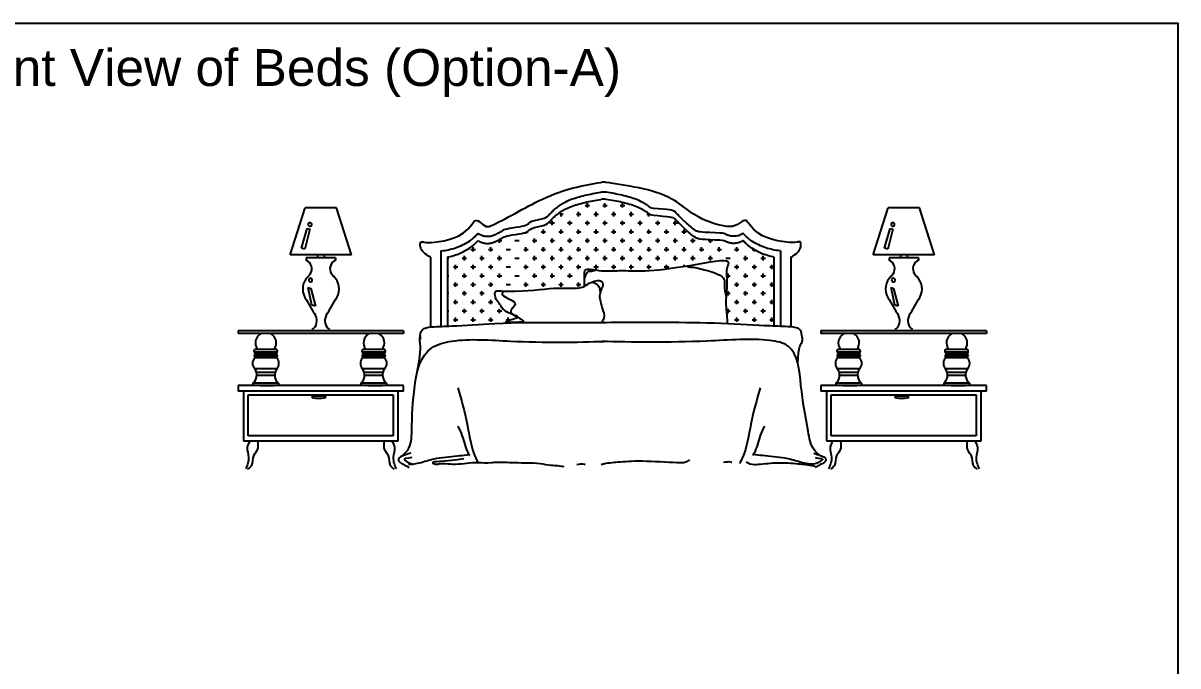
# Model space of a CAD drawing. Header units: metres. Extents: x -92766 to 98207, y -36056 to 71601.
# Drawn here: x -10140 to -6604, y 32891 to 34858 of the extents above; entities that cross this region are included whole.
import ezdxf

# ---------------------------------------------------------------- set-up
doc = ezdxf.new("R2010")
doc.units = ezdxf.units.M
doc.header["$MEASUREMENT"] = 0
for name, color, linetype in [('DIM-ASAAS-0025-SHHN-BLOCKS', 92, 'Continuous'), ('H 5 SAAS-0025-SHHN-BLOCKS', 232, 'Continuous'), ('TEXT-SAAS-0025-SHHN-BLOCKS', 7, 'Continuous')]:
    doc.layers.add(name, color=color, linetype=linetype)
doc.layers.add('WINDOWS (FERESTRE)', color=4, linetype='Continuous', lineweight=15)
doc.styles.get("Standard").update_dxf_attribs({"font": 'arial.ttf'})

# ---------------------------------------------------------------- blocks, each defined once
blk = doc.blocks.new('A$C3F6F0378')
for p, q in [((1262.2, 944.7), (1262.2, 960.5)), ((1325.7, 944.7), (1325.7, 960.5)), ((1389.2, 944.7), (1389.2, 959.9)), ((188.6, 774.2), (242.7, 943.6)), ((356.2, 943.6), (242.7, 943.6)), ((410.4, 774.2), (356.2, 943.6)), ((1162.7, 920.9), (1174.9, 920.9)), ((1166.9, 912.9), (1166.9, 924)), ((1198.7, 944.7), (1198.7, 946.2)), ((1222.5, 920.9), (1238.4, 920.9)), ((1230.4, 912.9), (1230.4, 928.8)), ((1254.2, 952.6), (1270.1, 952.6)), ((1286, 920.9), (1301.9, 920.9)), ((1293.9, 912.9), (1293.9, 928.8)), ((1317.7, 952.6), (1333.6, 952.6)), ((1349.5, 920.9), (1365.4, 920.9)), ((1357.4, 912.9), (1357.4, 928.8)), ((1381.2, 952.6), (1397.1, 952.6)), ((1413, 920.9), (1428.9, 920.9)), ((1420.9, 912.9), (1420.9, 928.8)), ((1476.5, 920.9), (1485.8, 920.9)), ((1484.4, 912.9), (1484.4, 921.6)), ((2294.6, 774.2), (2348.7, 943.6)), ((2462.2, 943.6), (2348.7, 943.6)), ((2516.4, 774.2), (2462.2, 943.6)), ((1127.2, 889.1), (1143.1, 889.1)), ((1135.2, 881.2), (1135.2, 897)), ((1190.7, 889.1), (1206.6, 889.1)), ((1198.7, 881.2), (1198.7, 897)), ((1254.2, 889.1), (1270.1, 889.1)), ((1262.2, 881.2), (1262.2, 897)), ((1317.7, 889.1), (1333.6, 889.1)), ((1325.7, 881.2), (1325.7, 897)), ((1381.2, 889.1), (1397.1, 889.1)), ((1389.2, 881.2), (1389.2, 897)), ((1444.7, 889.1), (1460.6, 889.1)), ((1452.7, 881.2), (1452.7, 897)), ((1508.2, 889.1), (1524.1, 889.1)), ((1516.2, 881.2), (1516.2, 897)), ((1571.7, 889.1), (1587.6, 889.1)), ((1579.7, 881.2), (1579.7, 897)), ((229, 797.8), (250.3, 869.3)), ((259.4, 866.2), (241.2, 794.8)), ((250.3, 869.3), (259.4, 866.2)), ((1039.9, 849.4), (1039.9, 855.2)), ((1044.6, 857.4), (1047.9, 857.4)), ((1095.5, 857.4), (1111.4, 857.4)), ((1103.4, 849.4), (1103.4, 865.3)), ((1159, 857.4), (1174.9, 857.4)), ((1166.9, 849.4), (1166.9, 865.3)), ((1222.5, 857.4), (1238.4, 857.4)), ((1230.4, 849.4), (1230.4, 865.3)), ((1286, 857.4), (1301.9, 857.4)), ((1293.9, 849.4), (1293.9, 865.3)), ((1349.5, 857.4), (1365.4, 857.4)), ((1357.4, 849.4), (1357.4, 865.3)), ((1413, 857.4), (1428.9, 857.4)), ((1420.9, 849.4), (1420.9, 865.3)), ((1476.5, 857.4), (1492.4, 857.4)), ((1484.4, 849.4), (1484.4, 865.3)), ((1540, 857.4), (1555.9, 857.4)), ((1547.9, 849.4), (1547.9, 865.3)), ((1603.5, 857.4), (1619.4, 857.4)), ((1611.4, 849.4), (1611.4, 865.3)), ((2335.1, 797.8), (2356.3, 869.3)), ((2365.5, 866.2), (2347.3, 794.8)), ((2356.3, 869.3), (2365.5, 866.2)), ((241.2, 794.8), (229, 797.8)), ((841.5, 793.9), (857.4, 793.9)), ((849.4, 785.9), (849.4, 801.8)), ((881.2, 817.7), (881.2, 818.8)), ((905, 793.9), (920.9, 793.9)), ((912.9, 785.9), (912.9, 801.8)), ((937.5, 825.6), (952.6, 825.6)), ((944.7, 817.7), (944.7, 829.4)), ((968.5, 793.9), (984.4, 793.9)), ((1000.2, 825.6), (1016.1, 825.6)), ((1032, 793.9), (1047.9, 793.9)), ((1039.9, 785.9), (1039.9, 801.8)), ((1063.7, 825.6), (1079.6, 825.6)), ((1071.7, 817.7), (1071.7, 833.5)), ((1095.5, 793.9), (1111.4, 793.9)), ((1103.4, 785.9), (1103.4, 801.8)), ((1127.2, 825.6), (1143.1, 825.6)), ((1135.2, 817.7), (1135.2, 833.5)), ((1159, 793.9), (1174.9, 793.9)), ((1166.9, 785.9), (1166.9, 801.8)), ((1190.7, 825.6), (1206.6, 825.6)), ((1198.7, 817.7), (1198.7, 833.5)), ((1222.5, 793.9), (1238.4, 793.9)), ((1230.4, 785.9), (1230.4, 801.8)), ((1254.2, 825.6), (1270.1, 825.6)), ((1262.2, 817.7), (1262.2, 833.5)), ((1286, 793.9), (1301.9, 793.9)), ((1293.9, 785.9), (1293.9, 801.8)), ((1317.7, 825.6), (1333.6, 825.6)), ((1325.7, 817.7), (1325.7, 833.5)), ((1349.5, 793.9), (1365.4, 793.9)), ((1357.4, 785.9), (1357.4, 801.8)), ((1381.2, 825.6), (1397.1, 825.6)), ((1389.2, 817.7), (1389.2, 833.5)), ((1413, 793.9), (1428.9, 793.9)), ((1420.9, 785.9), (1420.9, 801.8)), ((1444.7, 825.6), (1460.6, 825.6)), ((1452.7, 817.7), (1452.7, 833.5)), ((1476.5, 793.9), (1492.4, 793.9)), ((1484.4, 785.9), (1484.4, 801.8)), ((1508.2, 825.6), (1524.1, 825.6)), ((1516.2, 817.7), (1516.2, 833.5)), ((1540, 793.9), (1555.9, 793.9)), ((1547.9, 785.9), (1547.9, 801.8)), ((1571.7, 825.6), (1587.6, 825.6)), ((1579.7, 817.7), (1579.7, 833.5)), ((1603.5, 793.9), (1619.4, 793.9)), ((1611.4, 785.9), (1611.4, 801.8)), ((1635.2, 825.6), (1651.1, 825.6)), ((1643.2, 817.7), (1643.2, 833.5)), ((1667, 793.9), (1682.9, 793.9)), ((1674.9, 785.9), (1674.9, 801.8)), ((1698.7, 825.6), (1714.6, 825.6)), ((1706.7, 817.7), (1706.7, 828.2)), ((1730.5, 793.9), (1746.4, 793.9)), ((1738.4, 785.9), (1738.4, 801.8)), ((1770.2, 818.9), (1770.2, 818.9)), ((1794, 793.9), (1809.9, 793.9)), ((1801.9, 785.9), (1801.9, 801.8)), ((1857.5, 793.9), (1863, 793.9)), ((2347.3, 794.8), (2335.1, 797.8)), ((410.4, 774.2), (188.6, 774.2)), ((246.2, 763), (246.2, 755.2)), ((246.2, 763), (246.2, 755.2)), ((352.5, 763), (246.2, 763)), ((287.7, 774.2), (287.7, 763)), ((311, 763), (287.7, 763)), ((311, 774.2), (311, 763)), ((352.5, 763), (352.5, 755.2)), ((352.5, 763), (352.5, 755.2)), ((757.1, 762.1), (762.1, 762.1)), ((809.7, 762.1), (825.6, 762.1)), ((817.7, 754.2), (817.7, 770)), ((873.2, 762.1), (889.1, 762.1)), ((881.2, 754.2), (881.2, 770)), ((936.7, 762.1), (952.6, 762.1)), ((944.7, 754.2), (944.7, 770)), ((1000.2, 762.1), (1016.1, 762.1)), ((1063.7, 762.1), (1079.6, 762.1)), ((1071.7, 754.2), (1071.7, 770)), ((1127.2, 762.1), (1143.1, 762.1)), ((1135.2, 754.2), (1135.2, 770)), ((1190.7, 762.1), (1206.6, 762.1)), ((1198.7, 754.2), (1198.7, 770)), ((1254.2, 762.1), (1270.1, 762.1)), ((1262.2, 754.2), (1262.2, 770)), ((1317.7, 762.1), (1333.6, 762.1)), ((1325.7, 754.2), (1325.7, 770)), ((1381.2, 762.1), (1397.1, 762.1)), ((1389.2, 754.2), (1389.2, 770)), ((1444.7, 762.1), (1460.6, 762.1)), ((1452.7, 754.2), (1452.7, 770)), ((1508.2, 762.1), (1524.1, 762.1)), ((1516.2, 754.2), (1516.2, 770)), ((1571.7, 762.1), (1587.6, 762.1)), ((1579.7, 754.2), (1579.7, 770)), ((1635.2, 762.1), (1651.1, 762.1)), ((1643.2, 754.2), (1643.2, 770)), ((1698.7, 762.1), (1714.6, 762.1)), ((1706.7, 754.2), (1706.7, 770)), ((1762.2, 762.1), (1778.1, 762.1)), ((1825.7, 762.1), (1841.6, 762.1)), ((1833.7, 754.2), (1833.7, 770)), ((1865.4, 785.9), (1865.4, 792.4)), ((1889.2, 762.1), (1905.1, 762.1)), ((1897.2, 754.2), (1897.2, 770)), ((2516.4, 774.2), (2294.6, 774.2)), ((2352.3, 763), (2352.3, 755.2)), ((2352.3, 763), (2352.3, 755.2)), ((2458.6, 763), (2352.3, 763)), ((2393.8, 774.2), (2393.8, 763)), ((2417.1, 763), (2393.8, 763)), ((2417.1, 774.2), (2417.1, 763)), ((2458.6, 763), (2458.6, 755.2)), ((2458.6, 763), (2458.6, 755.2)), ((778, 730.4), (793.9, 730.4)), ((785.9, 722.4), (785.9, 738.3)), ((841.5, 730.4), (857.4, 730.4)), ((849.4, 722.4), (849.4, 738.3)), ((905, 730.4), (920.9, 730.4)), ((912.9, 722.4), (912.9, 738.3)), ((968.5, 730.4), (984.4, 730.4)), ((1032, 730.4), (1047.9, 730.4)), ((1039.9, 722.4), (1039.9, 738.3)), ((1095.5, 730.4), (1111.4, 730.4)), ((1103.4, 722.4), (1103.4, 738.3)), ((1159, 730.4), (1174.9, 730.4)), ((1166.9, 722.4), (1166.9, 738.3)), ((1222.5, 730.4), (1238.4, 730.4)), ((1230.4, 722.4), (1230.4, 738.3)), ((1286, 730.4), (1301.9, 730.4)), ((1293.9, 722.4), (1293.9, 738.3)), ((1349.5, 730.4), (1365.4, 730.4)), ((1357.4, 722.4), (1357.4, 738.3)), ((1413, 730.4), (1428.9, 730.4)), ((1420.9, 722.4), (1420.9, 738.3)), ((1476.5, 730.4), (1492.4, 730.4)), ((1484.4, 722.4), (1484.4, 738.3)), ((1540, 730.4), (1555.9, 730.4)), ((1547.9, 723.4), (1547.9, 738.3)), ((1611.4, 732.6), (1611.4, 738.3)), ((1794, 730.4), (1809.9, 730.4)), ((1801.9, 722.4), (1801.9, 738.3)), ((1857.5, 730.4), (1873.4, 730.4)), ((1865.4, 722.4), (1865.4, 738.3)), ((1921, 730.4), (1935.3, 730.4)), ((1928.9, 722.4), (1928.9, 738.3)), ((757.1, 698.6), (762.1, 698.6)), ((785.9, 658.9), (785.9, 674.8)), ((809.7, 698.6), (825.6, 698.6)), ((817.7, 690.7), (817.7, 706.5)), ((849.4, 658.9), (849.4, 674.8)), ((873.2, 698.6), (889.1, 698.6)), ((881.2, 690.7), (881.2, 706.5)), ((912.9, 658.9), (912.9, 674.8)), ((936.7, 698.6), (952.6, 698.6)), ((944.7, 690.7), (944.7, 706.5)), ((1000.2, 698.6), (1016.1, 698.6)), ((1039.9, 658.9), (1039.9, 674.8)), ((1063.7, 698.6), (1079.6, 698.6)), ((1071.7, 690.7), (1071.7, 706.5)), ((1103.4, 658.9), (1103.4, 674.8)), ((1127.2, 698.6), (1143.1, 698.6)), ((1135.2, 690.7), (1135.2, 706.5)), ((1166.9, 658.9), (1166.9, 674.8)), ((1190.7, 698.6), (1206.6, 698.6)), ((1198.7, 690.7), (1198.7, 706.5)), ((1230.4, 658.9), (1230.4, 674.8)), ((1765.2, 698.6), (1778.1, 698.6)), ((1770.2, 690.7), (1770.2, 706.5)), ((1801.9, 658.9), (1801.9, 674.8)), ((1825.7, 698.6), (1841.6, 698.6)), ((1833.7, 690.7), (1833.7, 706.5)), ((1865.4, 658.9), (1865.4, 674.8)), ((1889.2, 698.6), (1905.1, 698.6)), ((1897.2, 690.7), (1897.2, 706.5)), ((1928.9, 658.9), (1928.9, 674.8)), ((253.5, 655.6), (262.6, 652.5)), ((267.2, 592.3), (253.5, 655.6)), ((262.6, 652.5), (279.4, 589.2)), ((757.1, 635.1), (762.1, 635.1)), ((778, 666.9), (793.9, 666.9)), ((809.7, 635.1), (825.6, 635.1)), ((817.7, 627.2), (817.7, 643)), ((841.5, 666.9), (857.4, 666.9)), ((873.2, 635.1), (889.1, 635.1)), ((881.2, 627.2), (881.2, 643)), ((905, 666.9), (920.9, 666.9)), ((968.5, 666.9), (984.4, 666.9)), ((1032, 666.9), (1047.9, 666.9)), ((1095.5, 666.9), (1111.4, 666.9)), ((1159, 666.9), (1174.9, 666.9)), ((1222.5, 666.9), (1238.4, 666.9)), ((1764.2, 635.1), (1778.1, 635.1)), ((1770.2, 627.2), (1770.2, 643)), ((1794, 666.9), (1809.9, 666.9)), ((1825.7, 635.1), (1841.6, 635.1)), ((1833.7, 627.2), (1833.7, 643)), ((1857.5, 666.9), (1873.4, 666.9)), ((1889.2, 635.1), (1905.1, 635.1)), ((1897.2, 627.2), (1897.2, 643)), ((1921, 666.9), (1935.3, 666.9)), ((2359.5, 655.6), (2368.6, 652.5)), ((2373.2, 592.3), (2359.5, 655.6)), ((2368.6, 652.5), (2385.4, 589.2)), ((279.4, 589.2), (267.2, 592.3)), ((778, 603.4), (793.9, 603.4)), ((785.9, 595.4), (785.9, 611.3)), ((841.5, 603.4), (857.4, 603.4)), ((849.4, 595.4), (849.4, 611.3)), ((905, 603.4), (920.9, 603.4)), ((912.9, 595.4), (912.9, 611.3)), ((1794, 603.4), (1809.9, 603.4)), ((1801.9, 595.4), (1801.9, 611.3)), ((1857.5, 603.4), (1873.4, 603.4)), ((1865.4, 595.4), (1865.4, 611.3)), ((1921, 603.4), (1935.3, 603.4)), ((1928.9, 595.4), (1928.9, 611.3)), ((2385.4, 589.2), (2373.2, 592.3)), ((757.1, 571.6), (762.1, 571.6)), ((785.9, 531.9), (785.9, 547.8)), ((809.7, 571.6), (825.6, 571.6)), ((817.7, 563.7), (817.7, 579.5)), ((849.4, 531.9), (849.4, 547.8)), ((873.2, 571.6), (889.1, 571.6)), ((881.2, 563.7), (881.2, 579.5)), ((912.9, 531.9), (912.9, 547.8)), ((936.7, 571.6), (952.6, 571.6)), ((944.7, 563.7), (944.7, 579.5)), ((976.4, 536.8), (976.4, 547.8)), ((1764.5, 571.6), (1778.1, 571.6)), ((1770.2, 563.7), (1770.2, 579.5)), ((1801.9, 531.9), (1801.9, 547.8)), ((1825.7, 571.6), (1841.6, 571.6)), ((1833.7, 563.7), (1833.7, 579.5)), ((1865.4, 531.9), (1865.4, 547.8)), ((1889.2, 571.6), (1905.1, 571.6)), ((1897.2, 563.7), (1897.2, 579.5)), ((1928.9, 531.9), (1928.9, 547.8)), ((778, 539.9), (793.9, 539.9)), ((841.5, 539.9), (857.4, 539.9)), ((905, 539.9), (920.9, 539.9)), ((968.5, 539.9), (984.4, 539.9)), ((1794, 539.9), (1809.9, 539.9)), ((1857.5, 539.9), (1873.4, 539.9)), ((1921, 539.9), (1935.3, 539.9)), ((598.4, 500), (0, 500)), ((0, 499.7), (0, 489.7)), ((598.4, 490), (0, 490)), ((598.4, 499.7), (598.4, 489.7)), ((658.9, 468.4), (658.9, 484.3)), ((2704.5, 500), (2106.1, 500)), ((2106.1, 499.7), (2106.1, 489.7)), ((2704.5, 490), (2106.1, 490)), ((2704.5, 499.7), (2704.5, 489.7)), ((140, 432.2), (60, 432.2)), ((140, 432.2), (60, 432.2)), ((140, 422.2), (60, 422.2)), ((529.9, 432.2), (449.9, 432.2)), ((529.9, 432.2), (449.9, 432.2)), ((529.9, 422.2), (449.9, 422.2)), ((2246.1, 432.2), (2166.1, 432.2)), ((2246.1, 432.2), (2166.1, 432.2)), ((2246.1, 422.2), (2166.1, 422.2)), ((2635.9, 432.2), (2555.9, 432.2)), ((2635.9, 432.2), (2555.9, 432.2)), ((2635.9, 422.2), (2555.9, 422.2)), ((141.9, 409.3), (58.1, 409.3)), ((140, 402.2), (60, 402.2)), ((138.2, 415.4), (61.8, 415.4)), ((531.8, 409.3), (447.9, 409.3)), ((529.9, 402.2), (449.9, 402.2)), ((528.1, 415.4), (451.7, 415.4)), ((2248, 409.3), (2164.1, 409.3)), ((2246.1, 402.2), (2166.1, 402.2)), ((2244.2, 415.4), (2167.9, 415.4)), ((2637.9, 409.3), (2554, 409.3)), ((2635.9, 402.2), (2555.9, 402.2)), ((2634.1, 415.4), (2557.7, 415.4)), ((140, 362.2), (60, 362.2)), ((133.7, 349.2), (66.3, 349.2)), ((132.4, 338.7), (67.5, 338.7)), ((529.9, 362.2), (449.9, 362.2)), ((523.5, 349.2), (456.2, 349.2)), ((522.3, 338.7), (457.4, 338.7)), ((2246.1, 362.2), (2166.1, 362.2)), ((2239.7, 349.2), (2172.4, 349.2)), ((2238.5, 338.7), (2173.6, 338.7)), ((2635.9, 362.2), (2555.9, 362.2)), ((2629.6, 349.2), (2562.2, 349.2)), ((2628.4, 338.7), (2563.5, 338.7)), ((0, 302.2), (0, 282.2)), ((598.4, 302.2), (0, 302.2)), ((53.7, 311), (53.7, 302.2)), ((146.3, 310.3), (53.7, 310.3)), ((80, 302.2), (120, 302.2)), ((80, 302.2), (130, 302.2)), ((146.3, 311), (146.3, 302.2)), ((443.6, 311), (443.6, 302.2)), ((536.1, 310.3), (443.6, 310.3)), ((469.9, 302.2), (509.9, 302.2)), ((469.9, 302.2), (519.9, 302.2)), ((536.1, 311), (536.1, 302.2)), ((598.4, 282.2), (598.4, 302.2)), ((2106.1, 302.2), (2106.1, 282.2)), ((2704.5, 302.2), (2106.1, 302.2)), ((2159.8, 311), (2159.8, 302.2)), ((2252.3, 310.3), (2159.8, 310.3)), ((2186.1, 302.2), (2226.1, 302.2)), ((2186.1, 302.2), (2236.1, 302.2)), ((2252.3, 311), (2252.3, 302.2)), ((2549.7, 311), (2549.7, 302.2)), ((2642.2, 310.3), (2549.7, 310.3)), ((2575.9, 302.2), (2615.9, 302.2)), ((2575.9, 302.2), (2625.9, 302.2)), ((2642.2, 311), (2642.2, 302.2)), ((2704.5, 282.2), (2704.5, 302.2)), ((598.4, 282.2), (0, 282.2)), ((20, 282.2), (20, 102.2)), ((37.2, 268.9), (560.2, 268.9)), ((37.2, 120.8), (37.2, 268.9)), ((560.2, 268.9), (560.2, 120.8)), ((578.4, 102.2), (578.4, 282.2)), ((2704.5, 282.2), (2106.1, 282.2)), ((2126.1, 282.2), (2126.1, 102.2)), ((2143.3, 268.9), (2666.3, 268.9)), ((2143.3, 120.8), (2143.3, 268.9)), ((2666.3, 268.9), (2666.3, 120.8)), ((2684.5, 102.2), (2684.5, 282.2)), ((20, 102.2), (578.4, 102.2)), ((560.2, 120.8), (37.2, 120.8)), ((2126.1, 102.2), (2684.5, 102.2)), ((2666.3, 120.8), (2143.3, 120.8))]:
    blk.add_line(p, q)
at = {"ltscale": 20}
for p, q in [((695.7, 766.2), (695.7, 513.2)), ((732.5, 788.3), (732.5, 515.5)), ((757.1, 766), (757.1, 516.6)), ((1935.3, 766), (1935.3, 516.7)), ((1959.8, 788.3), (1959.8, 515.7)), ((1996.6, 766.2), (1996.6, 513.5))]:
    blk.add_line(p, q, dxfattribs=at)
for centre in [(1320.3, 981.3), (1320.4, 945.7), (1320.4, 919.9)]:
    blk.add_arc(centre, 55.2, 80.5605, 99.4395, dxfattribs=at)
for centre, radius, start, end in [((259.7, 883.6), 6.48, 168.6084, 233.2112), ((259.7, 883.6), 6.49, 104.0344, 168.6084), ((259.6, 883.5), 6.42, 233.2112, 255.9722), ((260, 883.6), 6.51, 78.6968, 107.1924), ((259.7, 883.8), 6.69, 255.9722, 278.2688), ((259.7, 883.9), 6.81, 278.2688, 342.9026), ((260, 883.7), 6.5, 50.1648, 78.6968), ((260.1, 883.8), 6.35, 342.9026, 50.1648), ((2365.7, 883.6), 6.48, 168.6084, 233.2112), ((2365.7, 883.6), 6.49, 104.0344, 168.6084), ((2365.7, 883.5), 6.42, 233.2112, 255.9722), ((2366.1, 883.6), 6.51, 78.6968, 107.1924), ((2365.7, 883.8), 6.69, 255.9722, 278.2688), ((2365.7, 883.9), 6.81, 278.2688, 342.9026), ((2366.1, 883.7), 6.5, 50.1648, 78.6968), ((2366.2, 883.8), 6.35, 342.9026, 50.1648), ((232.6, 724.1), 33.9, 326.6744, 66.3416), ((366.1, 724.1), 33.9, 113.6584, 213.3256), ((2338.7, 724.1), 33.9, 326.6744, 66.3416), ((2472.2, 724.1), 33.9, 113.6584, 213.3256), ((295.2, 651.2), 61.5, 132.0366, 209.8723), ((231, 722.3), 34.4, 312.0366, 330.6067), ((261.7, 682.8), 6.48, 168.6084, 233.2112), ((261.7, 682.8), 6.49, 104.0344, 168.6084), ((261.6, 682.8), 6.42, 233.2112, 255.9722), ((262, 682.9), 6.51, 78.6968, 107.1924), ((261.7, 683), 6.69, 255.9722, 278.2688), ((261.7, 683.1), 6.81, 278.2688, 342.9026), ((262, 682.9), 6.5, 50.1648, 78.6968), ((262.1, 683), 6.35, 342.9026, 50.1648), ((367.7, 722.3), 34.4, 209.3933, 227.9634), ((303.6, 651.2), 61.5, 330.1277, 47.9634), ((2401.2, 651.2), 61.5, 132.0366, 209.8723), ((2337, 722.3), 34.4, 312.0366, 330.6067), ((2367.7, 682.8), 6.48, 168.6084, 233.2112), ((2367.7, 682.8), 6.49, 104.0344, 168.6084), ((2367.7, 682.8), 6.42, 233.2112, 255.9722), ((2367.8, 683), 6.69, 255.9722, 278.2688), ((2368.1, 682.9), 6.51, 78.6968, 107.1924), ((2367.8, 683.1), 6.81, 278.2688, 342.9026), ((2368.1, 682.9), 6.5, 50.1648, 78.6968), ((2368.2, 683), 6.35, 342.9026, 50.1648), ((2473.8, 722.3), 34.4, 209.3933, 227.9634), ((2409.6, 651.2), 61.5, 330.1277, 47.9634), ((9112.8, 5715.8), 10230.1, 209.87228, 210.29853), ((-8514, 5715.8), 10230.1, 329.70147, 330.12772), ((11218.8, 5715.8), 10230.1, 209.87228, 210.29853), ((-6408, 5715.8), 10230.1, 329.70147, 330.12772), ((247.8, 535.9), 37.3, 302.5427, 30.2985), ((350.9, 535.9), 37.3, 149.7015, 237.4573), ((2353.9, 535.9), 37.3, 302.5427, 30.2985), ((2457, 535.9), 37.3, 149.7015, 237.4573), ((100.5, 456.1), 37.8, 115.9414, 219.2084), ((100.5, 456.1), 37.8, 320.7916, 64.0586), ((490.9, 456.1), 37.8, 115.9414, 219.2084), ((490.9, 456.1), 37.8, 320.7916, 64.0586), ((2206.6, 456.1), 37.8, 115.9414, 219.2084), ((2206.6, 456.1), 37.8, 320.7916, 64.0586), ((2597, 456.1), 37.8, 115.9414, 219.2084), ((2597, 456.1), 37.8, 320.7916, 64.0586), ((63.7, 427.2), 6.24, 126.78, 233.22), ((136.2, 427.2), 6.24, 306.78, 53.22), ((453.6, 427.2), 6.24, 126.78, 233.22), ((526.1, 427.2), 6.24, 306.78, 53.22), ((2169.8, 427.2), 6.24, 126.78, 233.22), ((2242.3, 427.2), 6.24, 306.78, 53.22), ((2559.7, 427.2), 6.24, 126.78, 233.22), ((2632.2, 427.2), 6.24, 306.78, 53.22), ((82, 382.2), 29.7, 137.7452, 222.2548), ((118, 382.2), 29.7, 317.7452, 42.2548), ((471.9, 382.2), 29.7, 137.7452, 222.2548), ((507.8, 382.2), 29.7, 317.7452, 42.2548), ((2188.1, 382.2), 29.7, 137.7452, 222.2548), ((2224, 382.2), 29.7, 317.7452, 42.2548), ((2577.9, 382.2), 29.7, 137.7452, 222.2548), ((2613.9, 382.2), 29.7, 317.7452, 42.2548), ((30.6, 339.8), 37, 308.7547, 37.2668), ((169.4, 339.8), 37, 142.7332, 231.2453), ((420.5, 339.8), 37, 308.7547, 37.2668), ((559.3, 339.8), 37, 142.7332, 231.2453), ((2136.7, 339.8), 37, 308.7547, 37.2668), ((2275.4, 339.8), 37, 142.7332, 231.2453), ((2526.5, 339.8), 37, 308.7547, 37.2668), ((2665.3, 339.8), 37, 142.7332, 231.2453)]:
    blk.add_arc(centre, radius, start, end)
for centre in [(292.3, 260.1), (2398.3, 260.1)]:
    blk.add_ellipse(centre, major_axis=(25, 0), ratio=0.2)
for points, knots in [([(695.7, 766.2), (675.2, 775.8), (657.2, 791.6), (658.6, 824.3), (675.7, 817.9), (731.9, 819.9), (817.7, 836.7), (863.4, 913.8), (889.3, 869.9), (957.4, 896.6), (1128.9, 1003.6), (1245.7, 1025), (1311.4, 1035.8)], [12.417853, 12.417853, 12.417853, 12.417853, 68.394536, 90.665986, 114.156853, 157.554067, 281.869614, 298.858744, 338.737111, 347.060176, 470.423438, 625.498764, 625.498764, 625.498764, 625.498764]), ([(1996.6, 766.2), (2017.1, 775.8), (2035.1, 791.6), (2033.8, 824.3), (2016.6, 817.9), (1960.4, 819.9), (1874.7, 836.7), (1829, 913.8), (1803, 869.9), (1652.5, 896.6), (1584, 1003.6), (1395.1, 1025), (1329.4, 1035.8)], [12.417853, 12.417853, 12.417853, 12.417853, 68.394536, 90.665986, 114.156853, 157.554067, 281.869614, 298.858744, 338.737111, 347.060176, 470.423438, 625.498764, 625.498764, 625.498764, 625.498764]), ([(867.4, 851.3), (868.1, 850.9), (868.9, 850.4), (871.2, 849.1), (872.9, 848.2), (876.8, 846.3), (879, 845.4), (884, 843.6), (886.7, 842.8), (892, 841.7), (894.6, 841.4), (898.4, 841.1), (899.4, 841), (901.2, 841), (901.9, 841), (903.1, 841), (903.7, 841.1), (904.8, 841.1), (905.4, 841.2), (907, 841.3), (908.1, 841.4), (911.6, 841.9), (913.8, 842.3), (917.8, 843.3), (919.6, 843.9), (922.7, 844.9), (924.1, 845.5), (926.6, 846.4), (927.6, 846.9), (928.8, 847.4), (929.1, 847.5), (929.7, 847.8), (929.9, 847.9), (930.7, 848.2), (931.3, 848.5), (932.9, 849.2), (933.9, 849.7), (937.1, 851.3), (939.2, 852.3), (945.3, 855.5), (949.2, 857.8), (959.8, 864.4), (966.2, 869), (1040, 878.3), (1045.6, 883.1), (1056.3, 892.7), (1061.3, 897.5), (1112.2, 907), (1116.8, 911.6), (1125.6, 920.6), (1129.9, 924.9), (1138.3, 933), (1142.3, 936.8), (1148.2, 942), (1150, 943.5), (1153.3, 946.3), (1154.7, 947.4), (1157, 949.2), (1157.9, 949.9), (1159.7, 951.2), (1160.6, 951.8), (1163.4, 953.8), (1165.3, 955), (1171, 958.7), (1174.9, 961), (1186, 967), (1193.5, 970.4), (1209.3, 976.7), (1217.6, 979.5), (1235, 984.7), (1244, 987), (1262.7, 991.3), (1272.4, 993.3), (1291.8, 996.9), (1301.5, 998.6), (1311.3, 1000.2)], [328.6705, 328.6705, 328.6705, 328.6705, 329.609368, 329.609368, 331.487103, 331.487103, 333.620342, 333.620342, 335.753581, 335.753581, 337.507866, 337.507866, 338.182373, 338.182373, 338.607397, 338.607397, 338.959312, 338.959312, 339.311227, 339.311227, 340.015058, 340.015058, 341.722742, 341.722742, 343.430427, 343.430427, 345.138111, 345.138111, 346.845796, 346.845796, 347.37881, 347.37881, 347.911824, 347.911824, 348.977853, 348.977853, 351.109909, 351.109909, 355.374023, 355.374023, 363.902249, 363.902249, 379.258481, 379.258481, 394.614712, 394.614712, 409.970944, 409.970944, 425.327175, 425.327175, 440.683406, 440.683406, 456.039638, 456.039638, 463.285514, 463.285514, 469.01116, 469.01116, 472.593, 472.593, 476.17484, 476.17484, 483.338521, 483.338521, 497.665882, 497.665882, 522.309302, 522.309302, 546.952723, 546.952723, 571.596143, 571.596143, 596.239564, 596.239564, 619.876409, 619.876409, 619.876409, 619.876409]), ([(867.4, 825.4), (868.1, 825), (868.9, 824.6), (871.2, 823.2), (872.9, 822.3), (876.8, 820.5), (879, 819.5), (884, 817.8), (886.7, 817), (892, 815.9), (894.6, 815.5), (898.4, 815.2), (899.4, 815.2), (901.2, 815.2), (901.9, 815.2), (903.1, 815.2), (903.7, 815.2), (904.8, 815.3), (905.4, 815.3), (907, 815.4), (908.1, 815.5), (911.6, 816), (913.8, 816.5), (917.8, 817.5), (919.6, 818), (922.7, 819.1), (924.1, 819.6), (926.6, 820.6), (927.6, 821), (928.8, 821.5), (929.1, 821.7), (929.7, 821.9), (929.9, 822), (930.7, 822.4), (931.3, 822.6), (932.9, 823.4), (933.9, 823.9), (937.1, 825.4), (939.2, 826.4), (945.3, 829.7), (949.2, 832), (959.8, 838.6), (966.2, 843.1), (1040, 852.4), (1045.6, 857.2), (1056.3, 866.8), (1061.3, 871.6), (1112.2, 881.1), (1116.8, 885.7), (1125.6, 894.7), (1129.9, 899), (1138.3, 907.1), (1142.3, 910.9), (1148.2, 916.1), (1150, 917.7), (1153.3, 920.4), (1154.7, 921.5), (1157, 923.3), (1157.9, 924), (1159.7, 925.3), (1160.6, 926), (1163.4, 927.9), (1165.3, 929.2), (1171, 932.8), (1174.9, 935.2), (1186, 941.1), (1193.5, 944.6), (1209.3, 950.8), (1217.6, 953.7), (1235, 958.8), (1244, 961.2), (1262.7, 965.5), (1272.4, 967.4), (1291.8, 971), (1301.5, 972.7), (1311.3, 974.3)], [328.6705, 328.6705, 328.6705, 328.6705, 329.609368, 329.609368, 331.487103, 331.487103, 333.620342, 333.620342, 335.753581, 335.753581, 337.507866, 337.507866, 338.182373, 338.182373, 338.607397, 338.607397, 338.959312, 338.959312, 339.311227, 339.311227, 340.015058, 340.015058, 341.722742, 341.722742, 343.430427, 343.430427, 345.138111, 345.138111, 346.845796, 346.845796, 347.37881, 347.37881, 347.911824, 347.911824, 348.977853, 348.977853, 351.109909, 351.109909, 355.374023, 355.374023, 363.902249, 363.902249, 379.258481, 379.258481, 394.614712, 394.614712, 409.970944, 409.970944, 425.327175, 425.327175, 440.683406, 440.683406, 456.039638, 456.039638, 463.285514, 463.285514, 469.01116, 469.01116, 472.593, 472.593, 476.17484, 476.17484, 483.338521, 483.338521, 497.665882, 497.665882, 522.309302, 522.309302, 546.952723, 546.952723, 571.596143, 571.596143, 596.239564, 596.239564, 619.876409, 619.876409, 619.876409, 619.876409]), ([(1824.9, 851.3), (1824.2, 850.9), (1823.5, 850.4), (1821.1, 849.1), (1819.5, 848.2), (1815.6, 846.3), (1813.3, 845.4), (1808.4, 843.6), (1805.7, 842.8), (1800.3, 841.7), (1797.7, 841.4), (1794, 841.1), (1792.9, 841), (1791.2, 841), (1790.5, 841), (1789.2, 841), (1788.6, 841.1), (1787.5, 841.1), (1787, 841.2), (1785.3, 841.3), (1784.3, 841.4), (1780.8, 841.9), (1778.6, 842.3), (1774.6, 843.3), (1772.8, 843.9), (1769.6, 844.9), (1768.2, 845.5), (1765.8, 846.4), (1764.7, 846.9), (1763.5, 847.4), (1763.2, 847.5), (1762.7, 847.8), (1762.4, 847.9), (1761.6, 848.2), (1761.1, 848.5), (1759.5, 849.2), (1758.4, 849.7), (1755.2, 851.3), (1753.2, 852.3), (1664.6, 855.5), (1660.7, 857.8), (1650.1, 864.4), (1643.7, 869), (1631.7, 878.3), (1626.1, 883.1), (1615.5, 892.7), (1610.4, 897.5), (1600.8, 907), (1596.2, 911.6), (1587.3, 920.6), (1583, 924.9), (1574.7, 933), (1570.6, 936.8), (1492.6, 942), (1490.8, 943.5), (1487.5, 946.3), (1486.1, 947.4), (1483.8, 949.2), (1482.9, 949.9), (1481.1, 951.2), (1480.2, 951.8), (1477.4, 953.8), (1475.5, 955), (1469.8, 958.7), (1465.9, 961), (1454.8, 967), (1447.3, 970.4), (1431.5, 976.7), (1423.2, 979.5), (1405.8, 984.7), (1396.8, 987), (1378.1, 991.3), (1368.4, 993.3), (1349, 996.9), (1339.3, 998.6), (1329.5, 1000.2)], [328.6705, 328.6705, 328.6705, 328.6705, 329.609368, 329.609368, 331.487103, 331.487103, 333.620342, 333.620342, 335.753581, 335.753581, 337.507866, 337.507866, 338.182373, 338.182373, 338.607397, 338.607397, 338.959312, 338.959312, 339.311227, 339.311227, 340.015058, 340.015058, 341.722742, 341.722742, 343.430427, 343.430427, 345.138111, 345.138111, 346.845796, 346.845796, 347.37881, 347.37881, 347.911824, 347.911824, 348.977853, 348.977853, 351.109909, 351.109909, 355.374023, 355.374023, 363.902249, 363.902249, 379.258481, 379.258481, 394.614712, 394.614712, 409.970943, 409.970943, 425.327175, 425.327175, 440.683406, 440.683406, 456.039637, 456.039637, 463.285514, 463.285514, 469.011154, 469.011154, 472.592992, 472.592992, 476.17483, 476.17483, 483.338506, 483.338506, 497.665857, 497.665857, 522.309275, 522.309275, 546.952693, 546.952693, 571.59611, 571.59611, 596.239528, 596.239528, 619.876409, 619.876409, 619.876409, 619.876409]), ([(1824.9, 825.4), (1824.2, 825), (1823.5, 824.6), (1821.1, 823.2), (1819.5, 822.3), (1815.6, 820.5), (1813.3, 819.5), (1808.4, 817.8), (1805.7, 817), (1800.3, 815.9), (1797.7, 815.5), (1794, 815.2), (1792.9, 815.2), (1791.2, 815.2), (1790.5, 815.2), (1789.2, 815.2), (1788.6, 815.2), (1787.5, 815.3), (1787, 815.3), (1785.3, 815.4), (1784.3, 815.5), (1780.8, 816), (1778.6, 816.5), (1774.6, 817.5), (1772.8, 818), (1769.6, 819.1), (1768.2, 819.6), (1765.8, 820.6), (1764.7, 821), (1763.5, 821.5), (1763.2, 821.7), (1762.7, 821.9), (1762.4, 822), (1761.6, 822.4), (1761.1, 822.6), (1759.5, 823.4), (1758.4, 823.9), (1755.2, 825.4), (1753.2, 826.4), (1664.6, 829.7), (1660.7, 832), (1650.1, 838.6), (1643.7, 843.1), (1631.7, 852.4), (1626.1, 857.2), (1615.5, 866.8), (1610.4, 871.6), (1600.8, 881.1), (1596.2, 885.7), (1587.3, 894.7), (1583, 899), (1574.7, 907.1), (1570.6, 910.9), (1492.6, 916.1), (1490.8, 917.7), (1487.5, 920.4), (1486.1, 921.5), (1483.8, 923.3), (1482.9, 924), (1481.1, 925.3), (1480.2, 926), (1477.4, 927.9), (1475.5, 929.2), (1469.8, 932.8), (1465.9, 935.2), (1454.8, 941.1), (1447.3, 944.6), (1431.5, 950.8), (1423.2, 953.7), (1405.8, 958.8), (1396.8, 961.2), (1378.1, 965.5), (1368.4, 967.4), (1349, 971), (1339.3, 972.7), (1329.5, 974.3)], [328.6705, 328.6705, 328.6705, 328.6705, 329.609368, 329.609368, 331.487103, 331.487103, 333.620342, 333.620342, 335.753581, 335.753581, 337.507866, 337.507866, 338.182373, 338.182373, 338.607397, 338.607397, 338.959312, 338.959312, 339.311227, 339.311227, 340.015058, 340.015058, 341.722742, 341.722742, 343.430427, 343.430427, 345.138111, 345.138111, 346.845796, 346.845796, 347.37881, 347.37881, 347.911824, 347.911824, 348.977853, 348.977853, 351.109909, 351.109909, 355.374023, 355.374023, 363.902249, 363.902249, 379.258481, 379.258481, 394.614712, 394.614712, 409.970943, 409.970943, 425.327175, 425.327175, 440.683406, 440.683406, 456.039637, 456.039637, 463.285514, 463.285514, 469.011154, 469.011154, 472.592992, 472.592992, 476.17483, 476.17483, 483.338506, 483.338506, 497.665857, 497.665857, 522.309275, 522.309275, 546.952693, 546.952693, 571.59611, 571.59611, 596.239528, 596.239528, 619.876409, 619.876409, 619.876409, 619.876409]), ([(732.5, 788.3), (744.7, 789.4), (752.5, 790.8), (768.6, 794.5), (777, 796.7), (793.9, 802.3), (802.4, 805.7), (819.3, 813.7), (827.7, 818.4), (842.6, 828.5), (849.2, 833.6), (859.6, 843.1), (863.6, 847.1), (867.4, 851.3)], [179.330708, 179.330708, 179.330708, 179.330708, 196.086144, 196.086144, 213.445516, 213.445516, 230.804888, 230.804888, 248.16426, 248.16426, 262.451931, 262.451931, 271.832526, 271.832526, 271.832526, 271.832526]), ([(1959.8, 788.3), (1947.6, 789.5), (1939.9, 790.9), (1923.7, 794.5), (1915.4, 796.7), (1898.5, 802.3), (1889.9, 805.7), (1873, 813.7), (1864.6, 818.4), (1849.7, 828.5), (1843.2, 833.6), (1832.8, 843.1), (1828.8, 847.1), (1824.9, 851.3)], [179.400376, 179.400376, 179.400376, 179.400376, 196.086144, 196.086144, 213.445516, 213.445516, 230.804888, 230.804888, 248.16426, 248.16426, 262.451931, 262.451931, 271.832526, 271.832526, 271.832526, 271.832526]), ([(757.1, 766), (758.2, 766.3), (759.3, 766.5), (768.6, 768.6), (777, 770.9), (793.9, 776.5), (802.4, 779.8), (819.3, 787.9), (827.7, 792.6), (842.6, 802.7), (849.2, 807.8), (859.6, 817.2), (863.6, 821.2), (867.4, 825.4)], [193.740688, 193.740688, 193.740688, 193.740688, 196.086144, 196.086144, 213.445516, 213.445516, 230.804888, 230.804888, 248.16426, 248.16426, 262.451931, 262.451931, 271.832526, 271.832526, 271.832526, 271.832526]), ([(1935.3, 766), (1934.2, 766.3), (1933.1, 766.5), (1923.7, 768.6), (1915.4, 770.9), (1898.5, 776.5), (1889.9, 779.8), (1873, 787.9), (1864.6, 792.6), (1849.7, 802.7), (1843.2, 807.8), (1832.8, 817.2), (1828.8, 821.2), (1824.9, 825.4)], [193.740688, 193.740688, 193.740688, 193.740688, 196.086144, 196.086144, 213.445516, 213.445516, 230.804888, 230.804888, 248.16426, 248.16426, 262.451931, 262.451931, 271.832526, 271.832526, 271.832526, 271.832526])]:
    blk.add_open_spline(points, degree=3, knots=knots, dxfattribs=at)
at = {"ltscale": 5}
for points, knots in [([(1251.5, 660.5), (1251.8, 673.8), (1252.2, 692.2), (1250.9, 722.8), (1282.7, 722.3), (1319.1, 713.9), (1424.2, 721.3), (1489.1, 705.6), (1786.5, 765.5), (1764.9, 728.8), (1764.7, 698.2), (1767.9, 658.9), (1761, 614.3), (1764.1, 574.4), (1766.6, 548.7), (1767.9, 525.2)], [3.603347, 3.603347, 3.603347, 3.603347, 60.838375, 82.182907, 107.012175, 163.177093, 249.239778, 501.114283, 577.787612, 607.274607, 630.949286, 706.159707, 762.92633, 812.910096, 867.096105, 867.096105, 867.096105, 867.096105]), ([(1293.1, 719.7), (1288.2, 716.8), (1279.1, 713), (1263.5, 715.9), (1256.5, 703.2), (1253.3, 695), (1251.9, 690.7)], [16.588235, 16.588235, 16.588235, 16.588235, 39.368234, 56.465167, 72.647278, 91.317886, 91.317886, 91.317886, 91.317886]), ([(1623.4, 730.2), (1631.2, 730.2), (1644.4, 730.3), (1665.2, 725.1), (1763.6, 700.2), (1754.4, 664.8), (1760.1, 637.6), (1763, 624), (1763.1, 623.6)], [0, 0, 0, 0, 31.268494, 53.71641, 83.24833, 138.583941, 192.96698, 194.695488, 194.695488, 194.695488, 194.695488]), ([(964.3, 525.7), (965, 536.9), (1030.6, 547.7), (956.6, 565.4), (948, 599.2), (929.2, 612.7), (925.7, 647.1), (951.8, 642.5), (1054.9, 642.1), (1162.4, 661.2), (1239, 646.9), (1276.3, 678.9), (1316.3, 686.5), (1319.5, 660.6), (1309.9, 647.1), (1305, 623.9), (1309.2, 608.7), (1312.5, 586.6), (1326.7, 553.1), (1318.1, 538.8), (1314.8, 529.7)], [33.020195, 33.020195, 33.020195, 33.020195, 57.294753, 90.473933, 194.149416, 257.058105, 304.592565, 338.383824, 389.043604, 577.649845, 759.359611, 813.032269, 898.973184, 920.659088, 956.429806, 1000.911745, 1042.797508, 1121.842246, 1191.460876, 1213.109701, 1213.109701, 1213.109701, 1213.109701]), ([(1278.5, 676.1), (1286.8, 673.9), (1304.1, 667.4), (1307.6, 649.1), (1308.3, 637.8)], [13.535772, 13.535772, 13.535772, 13.535772, 45.871957, 87.312392, 87.312392, 87.312392, 87.312392]), ([(961.3, 642.9), (955.5, 638.3), (944, 626.2), (1030.7, 599.4), (953, 567.4), (1038.4, 539.7), (1029.3, 530.5), (966, 529.3)], [5.952535, 5.952535, 5.952535, 5.952535, 29.258845, 70.114919, 115.518645, 162.322231, 169.813565, 169.813565, 169.813565, 169.813565]), ([(643.4, 331.9), (665.9, 445.8), (654.5, 454.3), (658, 480.9), (661.2, 509.9), (714.1, 515.4), (786.5, 516.7), (1040.5, 536.6), (1224.6, 526.5), (1352.9, 530.4)], [0, 0, 0, 0, 32.681627, 48.455722, 75.25348, 112.004017, 183.381957, 310.642358, 688.088714, 688.088714, 688.088714, 688.088714]), ([(2022.3, 380), (2023.2, 448.3), (2041.3, 454.3), (2037.8, 480.9), (2034.7, 509.9), (1981.7, 515.4), (1909.3, 516.7), (1667.8, 533.2), (1476.1, 527.9), (1347.4, 530.2)], [0, 0, 0, 0, 32.681627, 48.455722, 75.25348, 112.004017, 183.381957, 310.642358, 588.939547, 588.939547, 588.939547, 588.939547]), ([(594.1, 49), (601.1, 55.3), (626, 78.1), (628.7, 172), (631.8, 287.1), (663.1, 436.6), (808.3, 475), (1037.5, 455.3), (1227.9, 458.5), (1322.1, 461.7)], [0, 0, 0, 0, 28.320233, 100.953775, 269.820348, 420.691469, 489.161544, 656.134073, 940.569207, 940.569207, 940.569207, 940.569207]), ([(2101.8, 49), (2094.8, 55.3), (2069.8, 78.1), (2053.9, 172), (2031.7, 287.1), (2023.3, 445.1), (1887.5, 475), (1637.7, 455.3), (1416.4, 458.5), (1314.5, 461.4)], [0, 0, 0, 0, 28.320233, 100.953775, 269.820348, 420.691469, 489.161544, 656.134073, 940.569207, 940.569207, 940.569207, 940.569207]), ([(794.2, 155.1), (799.6, 144.1), (814.7, 112.8), (821.4, 74.6), (834.4, 53), (835.9, 50.7)], [0, 0, 0, 0, 37.234018, 105.386078, 113.844905, 113.844905, 113.844905, 113.844905]), ([(1901.7, 155.1), (1896.3, 144.1), (1881.1, 112.8), (1874.4, 74.6), (1861.4, 53), (1859.9, 50.7)], [0, 0, 0, 0, 37.234018, 105.386078, 113.844905, 113.844905, 113.844905, 113.844905]), ([(615.5, 18.4), (620.3, 18.3), (633.7, 17.9), (664.9, 24.9), (717, 41.9), (776.4, 46.5), (816.6, 50.9), (832.8, 53.1), (835.5, 51), (835.9, 50.7)], [0, 0, 0, 0, 14.447875, 40.468341, 96.220884, 181.018327, 216.046098, 224.609189, 226.185962, 226.185962, 226.185962, 226.185962]), ([(2080.3, 18.4), (2075.6, 18.3), (2062.2, 17.9), (2030.9, 24.9), (1978.8, 41.9), (1919.5, 46.5), (1879.3, 50.9), (1863, 53.1), (1860.4, 51), (1859.9, 50.7)], [0, 0, 0, 0, 14.447875, 40.468341, 96.220884, 181.018327, 216.046098, 224.609189, 226.185962, 226.185962, 226.185962, 226.185962]), ([(815.7, 37.2), (795, 34.1), (767.8, 30.1), (693.6, 25.5), (716, 16.2), (729.8, 21.8), (754.8, 20), (787, 17), (826.3, 22.8), (869.3, 25.1), (905.1, 21.9), (935.5, 27.3), (1029.7, 21.6), (1063.4, 26), (1134.3, 13.3), (1155.4, 13.6), (1169.6, 10.9), (1177, 9.9)], [0, 0, 0, 0, 87.513803, 114.592793, 124.77702, 141.903576, 160.817021, 198.691115, 240.471478, 280.23486, 329.410006, 348.41762, 373.077233, 428.05708, 447.802257, 468.691939, 491.310217, 491.310217, 491.310217, 491.310217]), ([(1224.5, 17.5), (1233.4, 18.9), (1243.5, 21.4), (1252.6, 17.9), (1253.7, 17.5)], [516.212662, 516.212662, 516.212662, 516.212662, 542.681017, 546.007116, 546.007116, 546.007116, 546.007116]), ([(1311.8, 17.5), (1313.3, 17.9), (1334, 23.1), (1377.5, 26.3), (1445.4, 32.7), (1573.8, 24.6), (1614, 23), (1627.1, 30.7), (1632, 33.6)], [590.079786, 590.079786, 590.079786, 590.079786, 594.646549, 651.888327, 725.747367, 797.841373, 826.274406, 843.189267, 843.189267, 843.189267, 843.189267]), ([(1754.5, 25.1), (1763.4, 26.5), (1773.5, 29), (1782.6, 25.5), (1783.6, 25.1)], [516.212662, 516.212662, 516.212662, 516.212662, 542.681017, 546.007116, 546.007116, 546.007116, 546.007116]), ([(2083.5, 9.9), (2082, 10.3), (2061.3, 15.5), (2017.8, 18.7), (1949.9, 25.1), (1893.7, 17), (1853.5, 15.4), (1840.4, 23.1), (1835.5, 26)], [590.079786, 590.079786, 590.079786, 590.079786, 594.646549, 651.888327, 725.747367, 797.841373, 826.274406, 843.189267, 843.189267, 843.189267, 843.189267])]:
    blk.add_open_spline(points, degree=3, knots=knots, dxfattribs=at)
for points in [[(60, 422.2), (59.5, 419.1), (61.8, 417), (60.1, 413), (58.1, 409.2), (61.6, 404.9), (60, 402.2)], [(140, 422.2), (140.5, 419.1), (138.1, 417), (139.9, 413), (141.9, 409.2), (138.4, 404.9), (140, 402.2)], [(449.9, 422.2), (449.4, 419.1), (451.7, 417), (450, 413), (447.9, 409.2), (451.4, 404.9), (449.9, 402.2)], [(529.8, 422.2), (530.3, 419.1), (528, 417), (529.7, 413), (531.8, 409.2), (528.3, 404.9), (529.8, 402.2)], [(2166.1, 422.2), (2165.6, 419.1), (2167.9, 417), (2166.2, 413), (2164.1, 409.2), (2167.6, 404.9), (2166.1, 402.2)], [(2246, 422.2), (2246.5, 419.1), (2244.2, 417), (2245.9, 413), (2248, 409.2), (2244.5, 404.9), (2246, 402.2)], [(2555.9, 422.2), (2555.5, 419.1), (2557.8, 417), (2556, 413), (2554, 409.2), (2557.5, 404.9), (2555.9, 402.2)], [(2635.9, 422.2), (2636.4, 419.1), (2634.1, 417), (2635.8, 413), (2637.8, 409.2), (2634.4, 404.9), (2635.9, 402.2)], [(42.9, 101.6), (33.4, 78.8), (38.1, 42.7), (27.7, 0.9)], [(70.4, 101.6), (69.5, 70.3), (56.2, 48.4), (48.6, 13.3), (34.3, 0)], [(528.3, 101.6), (529.3, 70.3), (542.6, 48.4), (550.2, 13.3), (564.5, 0)], [(555.9, 101.6), (565.4, 78.8), (560.7, 42.7), (571.1, 0.9)], [(2148.9, 101.6), (2139.4, 78.8), (2144.2, 42.7), (2133.7, 0.9)], [(2176.5, 101.6), (2175.5, 70.3), (2162.2, 48.4), (2154.6, 13.3), (2140.4, 0)], [(2634.4, 101.6), (2635.4, 70.3), (2648.7, 48.4), (2656.3, 13.3), (2670.5, 0)], [(2662, 101.6), (2671.5, 78.8), (2666.7, 42.7), (2677.2, 0.9)]]:
    blk.add_spline(points, degree=3)
for points in [[(794.2, 293.6), (827.9, 162.6), (857.8, 42.8), (869.1, 20.4)], [(1886.4, 293.6), (1852.7, 162.6), (1822.8, 42.8), (1811.5, 20.4)], [(624.2, 57.4), (605, 52), (579.2, 33.7), (585.6, 24), (600.7, 16.1), (617.8, 5.9)], [(628, 41.8), (601.1, 33.9), (606.4, 30.6), (616.1, 24.1), (634.3, 18.4)], [(2084.9, 41.8), (2111.8, 33.9), (2106.5, 30.6), (2096.8, 24.1), (2078.6, 18.4)], [(2079, 57.4), (2098.2, 52), (2124, 33.7), (2117.6, 24), (2102.5, 16.1), (2085.5, 5.9)]]:
    blk.add_spline(points, degree=3, dxfattribs=at)
blk = doc.blocks.new('1589279627Beds Front_Taj 001')
at = {"layer": 'DIM-ASAAS-0025-SHHN-BLOCKS', "linetype": 'Continuous'}
blk.add_lwpolyline([(-16149.9, 41118.3), (-7805.7, 41118.3), (-7805.7, 35802.1), (-16149.9, 35802.1)], close=True, dxfattribs=at)
at = {"layer": 'H 5 SAAS-0025-SHHN-BLOCKS', "linetype": 'Continuous'}
blk.add_blockref('A$C3F6F0378', (-11201.3, 39507.4), dxfattribs=at)
at = {"layer": 'TEXT-SAAS-0025-SHHN-BLOCKS', "linetype": 'Continuous'}
blk.add_text('Bed Heads (Taj) & Front View of Beds (Option-A)', height=132.91, dxfattribs=at).set_placement((-13872.5, 40891.3))

msp = doc.modelspace()

# ---------------------------------------------------------------- block references
at = {"layer": 'WINDOWS (FERESTRE)', "xscale": 0.8476486342119642, "yscale": 0.8476486342119642, "zscale": 0.8476486342119642}
msp.add_blockref('1589279627Beds Front_Taj 001', (12.72638, 4.23334), dxfattribs=at)

doc.saveas('drawing.dxf')
